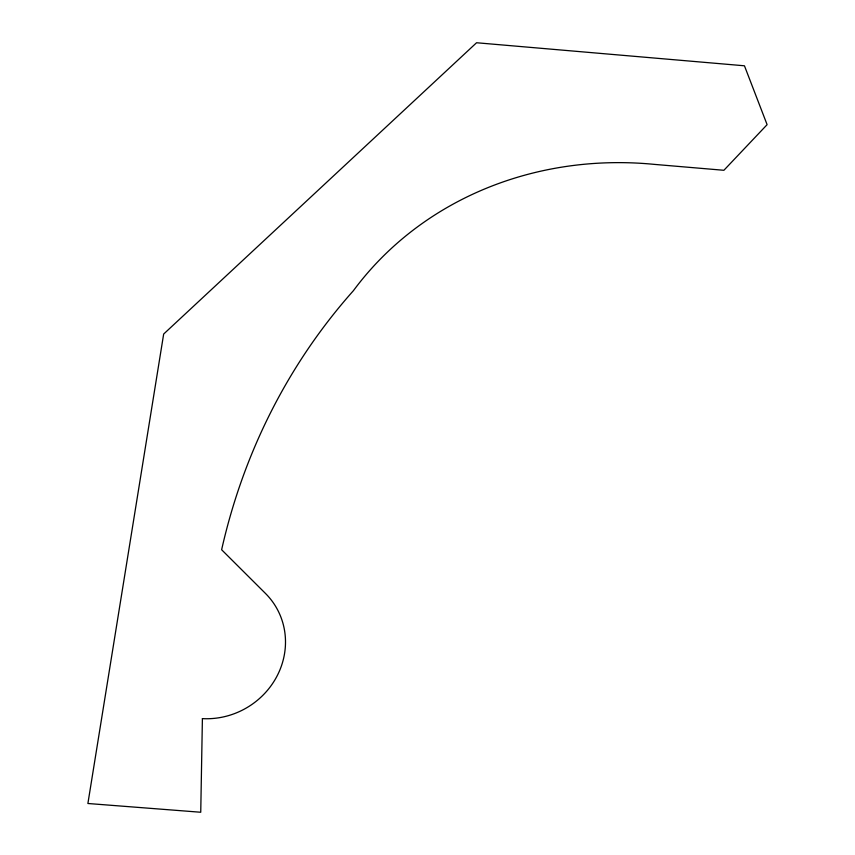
<?xml version="1.0" encoding="UTF-8"?>
<svg xmlns="http://www.w3.org/2000/svg" width="855" height="855" viewBox="0 0 855 855"><rect width="100%" height="100%" fill="white"/><g stroke="black" fill="none" stroke-linecap="round" stroke-linejoin="round"><path stroke-width="1.28" d="M202.4 718.628L200.743 812.25L87.894 803.497L163.668 334.038L476.566 42.75L744.448 65.792L767.106 124.659L723.896 170.284L654.641 164.406A349.107 320.144 23.3 0 0 353.436 290.647A702.554 626.715 46.1 0 0 221.627 549.744L265.328 593.295A76.127 71.809 -31 0 1 277.565 675.033A76.127 71.809 -31 0 1 202.4 718.628"/></g></svg>
